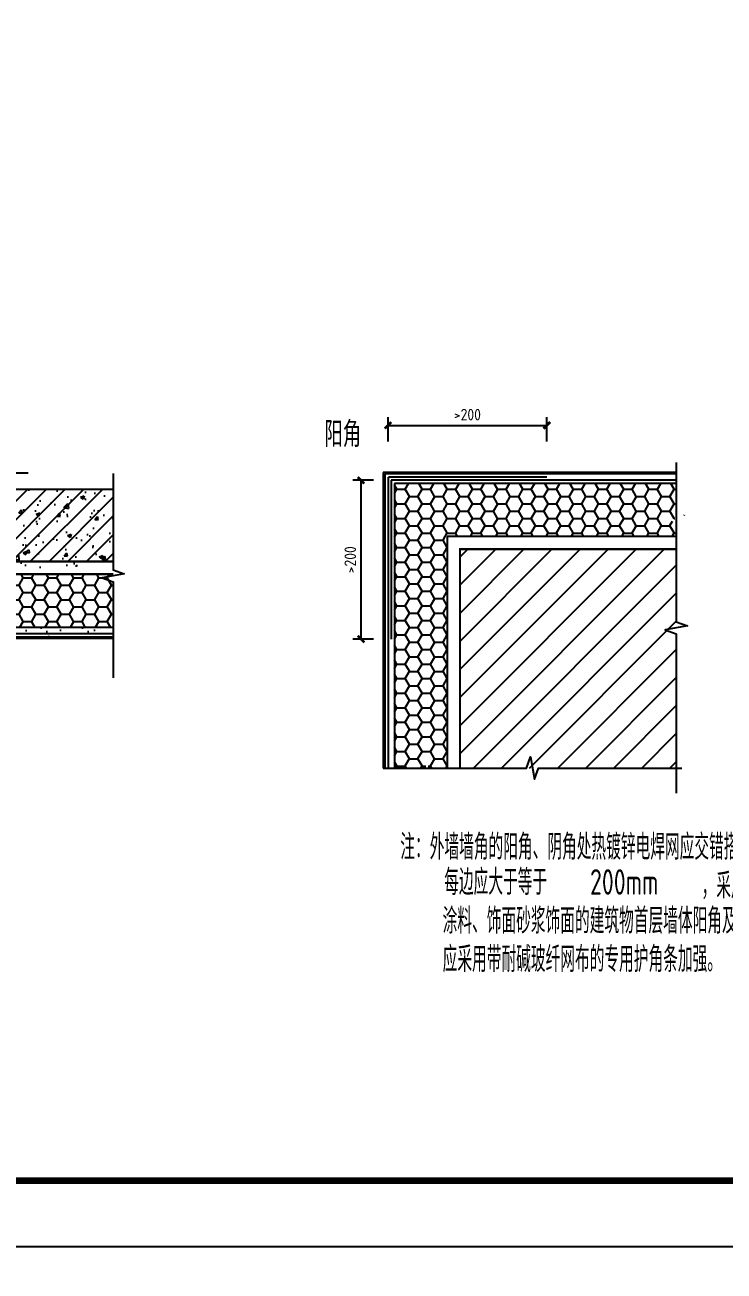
# Model space of a CAD drawing. Extents: x -518115 to 790560, y -210384 to 1628073.
# Drawn here: x 416526 to 419168, y 921691 to 926397 of the extents above; entities that cross this region are included whole.
import ezdxf

# ---------------------------------------------------------------- set-up
doc = ezdxf.new("R2010")
doc.units = 0
doc.header["$LTSCALE"] = 1000
doc.header["$MEASUREMENT"] = 0
doc.linetypes.add('DASH', pattern=[0.35, 0.25, -0.1])
for name, color, linetype in [('PUB_DIM', 3, 'Continuous'), ('PUB_TEXT', 4, 'Continuous'), ('图框', 140, 'Continuous')]:
    doc.layers.add(name, color=color, linetype=linetype)
doc.layers.add('yichutu', color=7, linetype='Continuous', true_color=0xffffff, plot=False)
doc.styles.get("Standard").update_dxf_attribs({"font": 'gbenor.shx', "bigfont": 'gbcbig.shx'})
doc.styles.add('STANDARD_T3', font='gbenor.shx', dxfattribs={"bigfont": 'gbcbig.shx'})
doc.dimstyles.new('STANDARD&&50', dxfattribs={"dimtxt": 175, "dimasz": 50, "dimexe": 125, "dimexo": 150, "dimgap": 75, "dimtad": 1, "dimdec": 0, "dimzin": 0, "dimdsep": 46, "dimtxsty": 'STANDARD_T3', "dimblk": 'ARCHTICK', "dimcen": 0.09, "dimadec": 0, "dimazin": 0, "dimtfac": 1, "dimtdec": 0, "dimtix": 1, "dimtmove": 2, "dimatfit": 3, "dimfxl": 1, "dimtolj": 1, "dimtzin": 0, "dimarcsym": 0})

# ---------------------------------------------------------------- blocks, each defined once
blk = doc.blocks.new('A$C72245D93')
at = {"layer": '图框'}
blk.add_lwpolyline([(0, 0), (21025, 0), (21025, -14850), (0, -14850)], close=True, dxfattribs=at)
blk.add_lwpolyline([(0, 0), (21025, 0), (21025, -14850), (0, -14850)], close=True, dxfattribs=at)
at = {"layer": '图框', "const_width": 25}
blk.add_lwpolyline([(20775, -14600), (20775, -250), (625, -250), (625, -14600)], close=True, dxfattribs=at)
blk = doc.blocks.new('yct-841-594-84100-59399.9999999999-100-1000.0')
at = {"color": 7, "true_color": 0xffffff}
blk.add_lwpolyline([(0, -3549), (80358, -3549), (80358, 0), (0, 0)], close=True, dxfattribs=at)
at = {"layer": 'yichutu', "color": 7, "true_color": 0xffffff}
blk.add_lwpolyline([(0, 0), (0, 59400), (84100, 59400), (84100, 0)], close=True, dxfattribs=at)
blk = doc.blocks.new('A$C5DE315B2')
at = {"layer": 'PUB_TEXT', "width": 0.8}
for s, height, p in [('注：外墙墙角的阳角、阴角处热镀锌电焊网应交错搭接、包转，搭接宽度', 385.82, (0, 0)), ('注：外墙墙角的阳角、阴角处热镀锌电焊网应交错搭接、包转，搭接宽度', 385.82, (0, 0)), ('每边应大于等于', 385.8, (664, -531)), ('每边应大于等于', 385.8, (664, -531)), ('200mm', 385.8, (2867, -528)), ('200mm', 385.8, (2867, -528)), ('，采用', 385.8, (4554, -584)), ('，采用', 385.8, (4554, -584)), ('200X200', 385.8, (5516, -548)), ('200X200', 385.8, (5516, -548)), ('的阴阳角专用网；', 385.8, (7617, -566)), ('的阴阳角专用网；', 385.8, (7617, -566)), ('涂料、饰面砂浆饰面的建筑物首层墙体阳角及门窗洞口，', 385.82, (640, -1116)), ('涂料、饰面砂浆饰面的建筑物首层墙体阳角及门窗洞口，', 385.82, (640, -1116)), ('应采用带耐碱玻纤网布的专用护角条加强。', 385.82, (640, -1696)), ('应采用带耐碱玻纤网布的专用护角条加强。', 385.82, (640, -1696))]:
    blk.add_text(s, height=height, dxfattribs=at).set_placement(p)
blk = doc.blocks.new('_ArchTick')
at = {"color": 0, "linetype": 'ByBlock', "const_width": 0.4}
blk.add_lwpolyline([(-0.5, -0.5), (0.5, 0.5)], dxfattribs=at)
blk = doc.blocks.new('*D282')
at = {"layer": 'Defpoints', "color": 0, "transparency": 16777216}
for p in [(972259, 1030802), (972595, 1030802), (972595, 1028402)]:
    blk.add_point(p, dxfattribs=at)
at = {"layer": 'PUB_DIM', "color": 0, "lineweight": -2, "transparency": 16777216}
for p, q in [((972445, 1030802), (972134, 1030802)), ((972259, 1028402), (972259, 1030802)), ((972445, 1028402), (972134, 1028402))]:
    blk.add_line(p, q, dxfattribs=at)
at = {"layer": 'PUB_DIM', "color": 0, "lineweight": -2, "transparency": 16777216, "xscale": 100, "yscale": 100, "zscale": 100}
for p, rotation in [((972259, 1030802), 90), ((972259, 1028402), 270)]:
    blk.add_blockref('_ArchTick', p, dxfattribs=dict(at, rotation=rotation))
at = {"layer": 'PUB_DIM', "color": 0, "transparency": 16777216, "insert": (972096, 1029602), "char_height": 175, "attachment_point": 5, "rotation": 90, "style": 'STANDARD_T3'}
blk.add_mtext('\\A1;>200', dxfattribs=at)
blk = doc.blocks.new('*D283')
at = {"layer": 'Defpoints', "color": 0, "transparency": 16777216}
for p in [(975067, 1031632), (972667, 1031239), (975067, 1031239)]:
    blk.add_point(p, dxfattribs=at)
at = {"layer": 'PUB_DIM', "color": 0, "lineweight": -2, "transparency": 16777216}
for p, q in [((972667, 1031389), (972667, 1031757)), ((972667, 1031632), (975067, 1031632)), ((975067, 1031389), (975067, 1031757))]:
    blk.add_line(p, q, dxfattribs=at)
at = {"layer": 'PUB_DIM', "color": 0, "lineweight": -2, "transparency": 16777216, "xscale": 100, "yscale": 100, "zscale": 100, "rotation": 180}
blk.add_blockref('_ArchTick', (972667, 1031632), dxfattribs=at)
at = {"layer": 'PUB_DIM', "color": 0, "lineweight": -2, "transparency": 16777216, "xscale": 100, "yscale": 100, "zscale": 100}
blk.add_blockref('_ArchTick', (975067, 1031632), dxfattribs=at)
at = {"layer": 'PUB_DIM', "color": 0, "transparency": 16777216, "insert": (973867, 1031794), "char_height": 175, "attachment_point": 5, "style": 'STANDARD_T3'}
blk.add_mtext('\\A1;>200', dxfattribs=at)
blk = doc.blocks.new('*D286')
at = {"layer": 'Defpoints', "color": 0, "transparency": 16777216}
for p in [(972259, 1030802), (972595, 1030802), (972595, 1028402)]:
    blk.add_point(p, dxfattribs=at)
at = {"layer": 'PUB_DIM', "color": 0, "lineweight": -2, "transparency": 16777216}
for p, q in [((972445, 1030802), (972134, 1030802)), ((972259, 1028402), (972259, 1030802)), ((972445, 1028402), (972134, 1028402))]:
    blk.add_line(p, q, dxfattribs=at)
at = {"layer": 'PUB_DIM', "color": 0, "lineweight": -2, "transparency": 16777216, "xscale": 100, "yscale": 100, "zscale": 100}
for p, rotation in [((972259, 1030802), 90), ((972259, 1028402), 270)]:
    blk.add_blockref('_ArchTick', p, dxfattribs=dict(at, rotation=rotation))
at = {"layer": 'PUB_DIM', "color": 0, "transparency": 16777216, "insert": (972096, 1029602), "char_height": 175, "attachment_point": 5, "rotation": 90, "style": 'STANDARD_T3'}
blk.add_mtext('\\A1;>200', dxfattribs=at)
blk = doc.blocks.new('*D287')
at = {"layer": 'Defpoints', "color": 0, "transparency": 16777216}
for p in [(975067, 1031632), (972667, 1031239), (975067, 1031239)]:
    blk.add_point(p, dxfattribs=at)
at = {"layer": 'PUB_DIM', "color": 0, "lineweight": -2, "transparency": 16777216}
for p, q in [((972667, 1031389), (972667, 1031757)), ((972667, 1031632), (975067, 1031632)), ((975067, 1031389), (975067, 1031757))]:
    blk.add_line(p, q, dxfattribs=at)
at = {"layer": 'PUB_DIM', "color": 0, "lineweight": -2, "transparency": 16777216, "xscale": 100, "yscale": 100, "zscale": 100, "rotation": 180}
blk.add_blockref('_ArchTick', (972667, 1031632), dxfattribs=at)
at = {"layer": 'PUB_DIM', "color": 0, "lineweight": -2, "transparency": 16777216, "xscale": 100, "yscale": 100, "zscale": 100}
blk.add_blockref('_ArchTick', (975067, 1031632), dxfattribs=at)
at = {"layer": 'PUB_DIM', "color": 0, "transparency": 16777216, "insert": (973867, 1031794), "char_height": 175, "attachment_point": 5, "style": 'STANDARD_T3'}
blk.add_mtext('\\A1;>200', dxfattribs=at)
blk = doc.blocks.new('A$C52DE7CF8')
h = blk.add_hatch()
h.set_pattern_fill('钢筋混凝土', color=256, scale=80, style=0)
h.set_pattern_definition([(45, (-743554, -396303.77), (-141.421356, 141.421356), []), (50, (-743554, -396303.77), (573.80815, -50.2017), [60, -660]), (355, (-743554, -396303.8), (-111.00107, 601.7537), [48, -528]), (100.4514, (-743506.2, -396307.96), (462.8075, 551.55163), [50.99215, -560.9137]), (46.1842, (-743554, -396143.8), (853.79284, -132.4152), [90, -990]), (96.6356, (-743482.8, -396154.8), (747.7302, 779.2943), [76.4882, -841.3704]), (351.1842, (-743554, -396143.8), (747.7296, 779.2949), [72, -792]), (21, (-743474, -396183.77), (477.52564, -322.0951), [60, -660]), (326, (-743474, -396183.8), (194.65227, 580.12004), [48, -528]), (71.4514, (-743434.2, -396210.6), (672.1781, 258.0244), [50.99215, -560.9137]), (37.5, (-743554, -396303.77), (9.727884, 266.315083), [0, -521.6, 0, -536, 0, -530]), (7.5, (-743554, -396303.77), (210.45563, 315.52937), [0, -305.6, 0, -509.6, 0, -202]), (327.5, (-743732.4, -396303.77), (427.05795, -18.0439), [0, -200, 0, -624, 0, -828]), (317.5, (-743812.4, -396303.77), (466.54894, 80.08399), [0, -260, 0, -414.4, 0, -588])])
h.paths.add_polyline_path([(9436.5, 1040.4), (9436.5, 2128.8), (2902.6, 2128.8), (2902.6, 1040.4)])
h.paths.add_polyline_path([(4670.4, 1230.5), (5377, 1230.5), (5377, 1500.8), (4670.4, 1500.8)], flags=16)
h = blk.add_hatch()
h.set_pattern_fill('钢筋混凝土', color=256, scale=80, style=0)
h.set_pattern_definition([(45, (-743554, -396303.77), (-141.421356, 141.421356), []), (50, (-743554, -396303.77), (573.80815, -50.2017), [60, -660]), (355, (-743554, -396303.8), (-111.00107, 601.7537), [48, -528]), (100.4514, (-743506.2, -396307.96), (462.8075, 551.55163), [50.99215, -560.9137]), (46.1842, (-743554, -396143.8), (853.79284, -132.4152), [90, -990]), (96.6356, (-743482.8, -396154.8), (747.7302, 779.2943), [76.4882, -841.3704]), (351.1842, (-743554, -396143.8), (747.7296, 779.2949), [72, -792]), (21, (-743474, -396183.77), (477.52564, -322.0951), [60, -660]), (326, (-743474, -396183.8), (194.65227, 580.12004), [48, -528]), (71.4514, (-743434.2, -396210.6), (672.1781, 258.0244), [50.99215, -560.9137]), (37.5, (-743554, -396303.77), (9.727884, 266.315083), [0, -521.6, 0, -536, 0, -530]), (7.5, (-743554, -396303.77), (210.45563, 315.52937), [0, -305.6, 0, -509.6, 0, -202]), (327.5, (-743732.4, -396303.77), (427.05795, -18.0439), [0, -200, 0, -624, 0, -828]), (317.5, (-743812.4, -396303.77), (466.54894, 80.08399), [0, -260, 0, -414.4, 0, -588])])
h.paths.add_polyline_path([(9436.5, 1040.4), (9436.5, 2128.8), (2902.6, 2128.8), (2902.6, 1040.4)])
h.paths.add_polyline_path([(4670.4, 1230.5), (5377, 1230.5), (5377, 1500.8), (4670.4, 1500.8)], flags=16)
h = blk.add_hatch()
h.set_pattern_fill('AR-SAND', color=256, scale=200, style=0)
h.set_pattern_definition([(37.5, (-120838.33, -1481.96), (-12.5987, 385.36475), [0, -304, 0, -340, 0, -325]), (7.5, (-120838.33, -1481.96), (353.9553, 564.4292), [0, -164, 0, -274, 0, -105]), (327.5, (-121084.33, -1481.96), (622.8284, 1.1318), [0, -100, 0, -360, 0, -470]), (317.5, (-121084.33, -1481.96), (601.2253, 175.5351), [0, -50, 0, -236, 0, -270])])
h.paths.add_polyline_path([(6199.9, 1040), (6199.9, 480), (6199.9, -48), (9436.5, -48), (9436.5, 48), (6359.9, 48), (6359.9, 848), (9436.5, 848), (9436.5, 936.4), (9260.5, 992.4), (9435, 1040)])
h.paths.add_polyline_path([(9436.5, -96), (9436.5, -48), (7770, -48), (7770, -96)])
h.paths.add_polyline_path([(6199.9, -48), (6199.9, -96), (7770, -96), (7770, -48)])
h = blk.add_hatch()
h.set_pattern_fill('AR-SAND', color=256, scale=200, style=0)
h.set_pattern_definition([(37.5, (-120838.33, -1481.96), (-12.5987, 385.36475), [0, -304, 0, -340, 0, -325]), (7.5, (-120838.33, -1481.96), (353.9553, 564.4292), [0, -164, 0, -274, 0, -105]), (327.5, (-121084.33, -1481.96), (622.8284, 1.1318), [0, -100, 0, -360, 0, -470]), (317.5, (-121084.33, -1481.96), (601.2253, 175.5351), [0, -50, 0, -236, 0, -270])])
h.paths.add_polyline_path([(6199.9, 1040), (6199.9, 480), (6199.9, -48), (9436.5, -48), (9436.5, 48), (6359.9, 48), (6359.9, 848), (9436.5, 848), (9436.5, 936.4), (9260.5, 992.4), (9435, 1040)])
h.paths.add_polyline_path([(9436.5, -96), (9436.5, -48), (7770, -48), (7770, -96)])
h.paths.add_polyline_path([(6199.9, -48), (6199.9, -96), (7770, -96), (7770, -48)])
h = blk.add_hatch()
h.set_pattern_fill('HONEY', color=256, scale=80, style=0)
h.set_pattern_definition([(0, (-743553.99, -396303.77), (190.5, 109.9852), [127, -254]), (120, (-743553.99, -396303.77), (-190.499977, 109.98524), [127, -254]), (60, (-743553.99, -396303.77), (2.3e-05, 219.97044), [-254, 127])])
h.paths.add_polyline_path([(9436.5, 848), (6359.9, 848), (6359.9, 48), (9436.5, 48)])
h.paths.add_polyline_path([(5719.9, 848), (2902.6, 848), (2902.6, 48), (5719.9, 48)])
h = blk.add_hatch()
h.set_pattern_fill('HONEY', color=256, scale=80, style=0)
h.set_pattern_definition([(0, (-743553.99, -396303.77), (190.5, 109.9852), [127, -254]), (120, (-743553.99, -396303.77), (-190.499977, 109.98524), [127, -254]), (60, (-743553.99, -396303.77), (2.3e-05, 219.97044), [-254, 127])])
h.paths.add_polyline_path([(9436.5, 848), (6359.9, 848), (6359.9, 48), (9436.5, 48)])
h.paths.add_polyline_path([(5719.9, 848), (2902.6, 848), (2902.6, 48), (5719.9, 48)])
for p, q in [((9436.5, 2128.8), (2902.6, 2128.8)), ((9436.5, 2128.8), (2902.6, 2128.8)), ((9436.5, 1040), (2902.6, 1040)), ((9436.5, 1040), (2902.6, 1040)), ((6359.9, 848), (9435.5, 848)), ((6359.9, 848), (9435.5, 848)), ((6359.9, 48), (9435.5, 48)), ((6359.9, 48), (9435.5, 48)), ((5879.9, -120), (9435.5, -120)), ((5879.9, -120), (9435.5, -120)), ((6199.9, -96), (9435.5, -96)), ((6199.9, -96), (9435.5, -96))]:
    blk.add_line(p, q)
at = {"linetype": 'DASH', "ltscale": 0.05}
blk.add_line((6199.9, -48), (9435.5, -48), dxfattribs=at)
blk.add_line((6199.9, -48), (9435.5, -48), dxfattribs=at)
at = {"const_width": 32}
blk.add_lwpolyline([(2902.6, 1040.4), (9435, 1040)], dxfattribs=at)
blk.add_lwpolyline([(2902.6, 1040.4), (9435, 1040)], dxfattribs=at)
for points in [[(9436.5, 1040.4), (2902.6, 1040.4)], [(9436.5, 1040.4), (2902.6, 1040.4)], [(9436.5, 848), (6359.9, 848), (6359.9, 48), (9436.5, 48)], [(9436.5, 848), (6359.9, 848), (6359.9, 48), (9436.5, 48)]]:
    blk.add_lwpolyline(points)
at = {"layer": 'PUB_DIM'}
blk.add_line((6707.8, 2379.3), (8152.9, 2379.3), dxfattribs=at)
blk.add_line((6707.8, 2379.3), (8152.9, 2379.3), dxfattribs=at)
blk.add_lwpolyline([(9436.5, 2368.8), (9436.5, 914.6), (9604.5, 853.4), (9268.5, 794.2), (9436.5, 734.6), (9436.5, -719.7)], dxfattribs=at)
blk.add_lwpolyline([(9436.5, 2368.8), (9436.5, 914.6), (9604.5, 853.4), (9268.5, 794.2), (9436.5, 734.6), (9436.5, -719.7)], dxfattribs=at)
blk = doc.blocks.new('A$C08F21641')
h = blk.add_hatch()
h.set_pattern_fill('HONEY', color=256, scale=80, style=0)
h.set_pattern_definition([(0, (-763243.14, -438850.62), (190.5, 109.9852), [127, -254]), (120, (-763243.14, -438850.62), (-190.499977, 109.98524), [127, -254]), (60, (-763243.14, -438850.62), (2.3e-05, 219.97044), [-254, 127])])
h.paths.add_polyline_path([(-3920.4, 2890.6), (-3920.4, 3121.1), (-4067, 3121.1), (-3773.7, 3217.1), (-3920.4, 3217.1), (-3920.4, 3690.6), (-8181.6, 3690.6), (-8181.6, 2890.6)])
h.paths.add_polyline_path([(-7381.6, 2890.6), (-8181.6, 2890.6), (-8181.6, -608.8), (-7708.1, -608.8), (-7708.1, -462.1), (-7612.1, -755.5), (-7612.1, -608.8), (-7381.6, -608.8)])
h = blk.add_hatch()
h.set_pattern_fill('HONEY', color=256, scale=80, style=0)
h.set_pattern_definition([(0, (-763243.14, -438850.62), (190.5, 109.9852), [127, -254]), (120, (-763243.14, -438850.62), (-190.499977, 109.98524), [127, -254]), (60, (-763243.14, -438850.62), (2.3e-05, 219.97044), [-254, 127])])
h.paths.add_polyline_path([(-3920.4, 2890.6), (-3920.4, 3121.1), (-4067, 3121.1), (-3773.7, 3217.1), (-3920.4, 3217.1), (-3920.4, 3690.6), (-8181.6, 3690.6), (-8181.6, 2890.6)])
h.paths.add_polyline_path([(-7381.6, 2890.6), (-8181.6, 2890.6), (-8181.6, -608.8), (-7708.1, -608.8), (-7708.1, -462.1), (-7612.1, -755.5), (-7612.1, -608.8), (-7381.6, -608.8)])
h = blk.add_hatch()
h.set_pattern_fill('ANSI31', color=256, scale=2400, style=0)
h.set_pattern_definition([(45, (-80951.4, 1214.2), (-212.132, 212.132), [])])
h.paths.add_polyline_path([(-7189.6, 2698.6), (-7189.6, -608.8), (-3920.4, -608.8), (-3920.4, 2698.6)])
h = blk.add_hatch()
h.set_pattern_fill('ANSI31', color=256, scale=2400, style=0)
h.set_pattern_definition([(45, (-80951.4, 1214.2), (-212.132, 212.132), [])])
h.paths.add_polyline_path([(-7189.6, 2698.6), (-7189.6, -608.8), (-3920.4, -608.8), (-3920.4, 2698.6)])
for p, q in [((-3920.4, 3858.6), (-8349.6, 3858.6)), ((-8349.6, 3858.6), (-8349.6, -608.8)), ((-3920.4, 3858.6), (-8349.6, 3858.6)), ((-8349.6, 3858.6), (-8349.6, -608.8)), ((-3920.4, 3834.6), (-8325.6, 3834.6)), ((-8325.6, 3834.6), (-8325.6, -608.8)), ((-3920.4, 3834.6), (-8325.6, 3834.6)), ((-8325.6, 3834.6), (-8325.6, -608.8)), ((-3920.4, 3690.6), (-8181.6, 3690.6)), ((-8181.6, 3690.6), (-8181.6, -608.8)), ((-3920.4, 3690.6), (-8181.6, 3690.6)), ((-8181.6, 3690.6), (-8181.6, -608.8)), ((-3920.4, 2890.6), (-7381.6, 2890.6)), ((-7381.6, 2890.6), (-7381.6, -608.8)), ((-3920.4, 2890.6), (-7381.6, 2890.6)), ((-7381.6, 2890.6), (-7381.6, -608.8))]:
    blk.add_line(p, q)
at = {"linetype": 'DASH', "ltscale": 0.05}
for p, q in [((-5877.6, 3786.6), (-8277.6, 3786.6)), ((-8277.6, 3786.6), (-8277.6, -608.8)), ((-5877.6, 3786.6), (-8277.6, 3786.6)), ((-8277.6, 3786.6), (-8277.6, -608.8)), ((-3920.4, 3738.6), (-8229.6, 3738.6)), ((-8229.6, 3738.6), (-8229.6, 1338.6)), ((-3920.4, 3738.6), (-8229.6, 3738.6)), ((-8229.6, 3738.6), (-8229.6, 1338.6))]:
    blk.add_line(p, q, dxfattribs=at)
at = {"const_width": 32}
blk.add_lwpolyline([(-3920.4, 2698.6), (-7189.6, 2698.6), (-7189.6, -608.8)], dxfattribs=at)
blk.add_lwpolyline([(-3920.4, 2698.6), (-7189.6, 2698.6), (-7189.6, -608.8)], dxfattribs=at)
at = {"layer": 'PUB_DIM'}
for points in [[(-3920.4, 4005.7), (-3920.4, 1598.6), (-3752.4, 1537.5), (-4088.4, 1478.2), (-3920.4, 1418.6), (-3920.4, -988.4)], [(-3920.4, 4005.7), (-3920.4, 1598.6), (-3752.4, 1537.5), (-4088.4, 1478.2), (-3920.4, 1418.6), (-3920.4, -988.4)], [(-8349.6, -608.8), (-6183.6, -608.8), (-6122.5, -440.8), (-6063.2, -776.8), (-6003.6, -608.8), (-3837.6, -608.8)], [(-8349.6, -608.8), (-6183.6, -608.8), (-6122.5, -440.8), (-6063.2, -776.8), (-6003.6, -608.8), (-3837.6, -608.8)]]:
    blk.add_lwpolyline(points, dxfattribs=at)
at = {"layer": 'PUB_TEXT'}
blk.add_text('阳角', height=385.82, dxfattribs=at).set_placement((-9238.8, 4240.7))
blk.add_text('阳角', height=385.82, dxfattribs=at).set_placement((-9238.8, 4240.7))
at = {"layer": 'PUB_DIM'}
for p1, p2, distance, picture, middle in [((-8277.6, 4175.3), (-5877.6, 4175.3), 393, '*D283', (-7077.6, 4730.8)), ((-8277.6, 4175.3), (-5877.6, 4175.3), 393, '*D287', (-7077.6, 4730.8)), ((-8349.6, 1338.6), (-8349.6, 3738.6), 336.3, '*D282', (-8848.4, 2538.6)), ((-8349.6, 1338.6), (-8349.6, 3738.6), 336.3, '*D286', (-8848.4, 2538.6))]:
    dim = blk.add_aligned_dim(p1=p1, p2=p2, distance=distance, text='>200', dimstyle='STANDARD&&50', override={"dimasz": 100}, dxfattribs=at)
    dim.commit()
    dim.dimension.update_dxf_attribs({"geometry": picture, "text_midpoint": middle, "insert": (-980944.4, -1027063.5)})

msp = doc.modelspace()

# ---------------------------------------------------------------- block references
msp.add_blockref('A$C72245D93', (406314.1, 936632.1))
at = {"xscale": 0.25, "yscale": 0.25, "zscale": 0.25}
for name, p in [('A$C08F21641', (419967.9, 923742.7)), ('A$C52DE7CF8', (414500.9, 924110.7)), ('A$C5DE315B2', (417944.9, 923244.2))]:
    msp.add_blockref(name, p, dxfattribs=at)
at = {"layer": 'yichutu', "xscale": 0.25, "yscale": 0.25, "zscale": 0.25}
msp.add_blockref('yct-841-594-84100-59399.9999999999-100-1000.0', (406314.1, 921782.1), dxfattribs=at)

doc.saveas('drawing.dxf')
